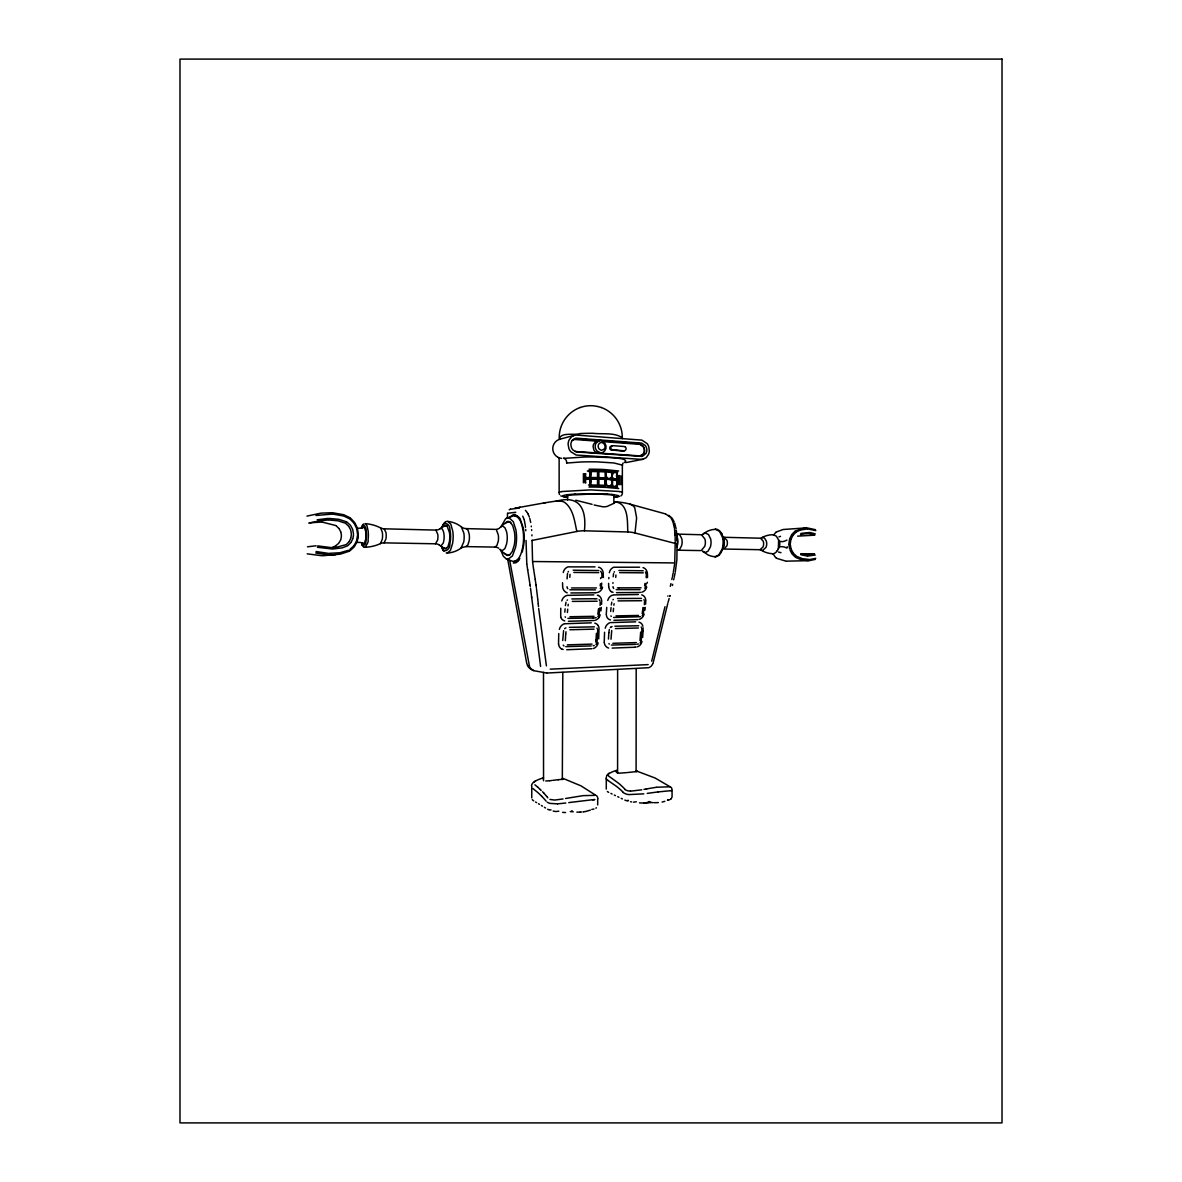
<?xml version="1.0" encoding="UTF-8"?>
<svg xmlns="http://www.w3.org/2000/svg" width="1182" height="1182" viewBox="0 0 1182 1182"><rect width="100%" height="100%" fill="white"/><g stroke="black" fill="none" stroke-linecap="round" stroke-linejoin="round"><path stroke-width="1.5" d="M351.364 534.353L350.906 537.81M597.693 804.927L597.693 798.84M612.01 486.334L612.01 479.803M611.818 478.341L611.818 472.416M614.684 502.557L613.827 503.355L613.931 495.48M616.812 478.961C619.146 464.245 604.948 478.843 616.768 478.946M617.418 486.437C614.788 480.439 620.269 477.853 618.94 484.59M617.418 473.169C614.108 477.38 620.742 483.142 618.94 475.637M626.667 772.629L619.531 773.161A8.791 8.791 0 0 1 617.595 772.895L617.625 669.736M618.999 484.62L618.999 480.867M618.999 479.404L618.999 475.415M620.86 484.738L620.86 475.785M566.917 463.034L580.613 461.999A288.644 288.644 0 0 1 597.427 461.896L613.872 462.96L622.353 465.102L622.367 492.584A3.738 3.738 0 0 1 620.846 495.982M627.465 772.54L636.093 771.639L636.197 668.835M675.188 542.612L675.188 541.903M677.05 543.543L676.872 559.869L675.321 571.807M788.867 543.942L789.487 539.494M353.477 534.382L353.388 535.963M790.256 543.927L790.861 539.775M603.367 577.496L603.189 572.797A6.796 6.796 0 0 0 599.555 567.449A7.225 7.225 0 0 0 598.565 567.301M646.332 576.727L646.347 575.693A15.469 15.469 0 0 0 646.303 574.851L646.288 574.629A8.629 8.629 0 0 0 646.17 573.743M647.529 577.57L647.426 573.329M567.168 577.2L567.537 573.462M569.798 577.304L570.034 574.393M357.54 535.224L356.654 540.307M567.109 578.87L567.138 578.042M601.889 577.717L601.933 575.826A16.253 16.253 0 0 0 601.889 574.703L601.874 574.393A8.747 8.747 0 0 0 601.741 573.551M615.763 577.392L615.925 575.043M531.752 786.133L531.752 797.85M600.648 578.604L600.678 577.776M608.833 577.496L608.789 578.707M646.318 576.993L646.288 577.791M341.435 536.229L340.8 539.583M358.264 535.283L358.043 537.692M608.597 583.406L608.671 586.582M613.207 576.786L613.547 573.639M562.543 582.756L562.691 587.203A6.634 6.634 0 0 0 567.183 592.832M601.682 583.051L601.594 584.529A16.253 16.253 0 0 1 601.461 585.563L601.387 585.947A8.54 8.54 0 0 1 601.195 586.819L601.18 586.863A5.482 5.482 0 0 1 600.929 587.513L600.87 587.631A3.516 3.516 0 0 1 600.308 588.473M612.97 582.563L612.926 583.376M647.322 582.283L647.278 583.066M562.721 640.496L563.592 630.656M565.336 640.688L565.705 634.187M646.037 583.406L645.963 584.558A15.957 15.957 0 0 1 645.83 585.533L645.786 585.74A8.865 8.865 0 0 1 645.594 586.612A5.437 5.437 0 0 1 645.342 587.306L645.342 587.306A3.502 3.502 0 0 1 644.737 588.267M596.024 639.846L596.422 633.316M600.426 583.775L600.19 585.932M598.727 638.871L599.008 627.997A7.21 7.21 0 0 0 598.195 625.633M608.449 639.048L608.848 632.68M611.005 639.24L611.715 630.523M644.929 583.48L644.663 585.799M558.746 633.552L558.525 644.175M642.624 637.497L643.052 631.203M643.067 630.907L643.082 627.775M596.024 639.935L595.758 642.077M604.563 632.267L604.224 642.195M565.705 634.099L566.001 631.764M640.674 632.075L639.994 640.614M608.863 632.577L609.351 629.459M601.594 604.342L601.668 600.988M564.804 612.158L565.114 608.848M568.04 605.878L568.232 604.283M567.404 612.468L567.715 609.188M560.756 608.228L560.711 616.96M565.424 605.568L566.001 602.229M600.057 605.465L600.175 603.958A16.238 16.238 0 0 0 600.19 603.101L600.19 602.717A9.028 9.028 0 0 0 600.131 601.963M600.914 610.902L601.269 607.445M610.666 611.389L611.064 607.563M613.207 611.7L613.576 608.287M599.806 607.888L599.274 612.897A15.75 15.75 0 0 1 599.097 613.857L599.008 614.226A8.821 8.821 0 0 1 598.786 614.995A5.496 5.496 0 0 1 598.506 615.674L598.432 615.837A3.531 3.531 0 0 1 597.885 616.59M611.33 604.962L611.774 602.214M613.886 605.273L614.093 603.707M598.52 608.715L597.826 614.271M606.735 607.371L606.277 614.285M645.623 604.105L645.756 600.5M674.641 563.873L673.4 571.733M642.55 611.212L642.964 607.459M644.944 610.193L645.254 607.4M644.367 604.682L644.471 603.411A16.651 16.651 0 0 0 644.5 602.657L644.5 602.288A8.791 8.791 0 0 0 644.456 601.475M644.042 607.651L643.481 612.379A16.016 16.016 0 0 1 643.348 613.074L643.303 613.295A8.954 8.954 0 0 1 643.052 614.152L643.038 614.182A5.526 5.526 0 0 1 642.786 614.817M642.52 611.419L642.166 613.502M353.359 536.214L352.93 538.283M787.197 546.705L787.079 547.399M358.028 537.795L357.348 540.706M605.287 485.92L605.332 479.404M635 532.979L636.625 517.908L634.764 507.861A7.993 7.993 0 0 0 632.267 505.246L630.021 504.153A65.483 65.483 0 0 0 622.796 502.601A67.95 67.95 0 0 0 615.098 501.833C628.898 503.458 627.228 521.735 627.819 531.959A31.855 31.855 0 0 1 635 532.979L675.188 543.425L674.73 562.928L532.565 561.524L532.048 540.218M651.696 661.181L664.993 606.721M673.179 572.886L672.484 576.358M675.099 572.96L674.154 577.525M672.248 577.51L671.819 579.535M673.917 578.663L673.681 579.801M670.696 584.617L670.933 583.568M670.608 585.016L670.312 586.316M672.395 585.489L672.661 584.351M605.287 478.104L605.154 471.899L598.831 471.633L598.831 477.617L605.154 477.868M667.874 596.245L667.963 595.891M669.928 595.551L669.751 596.23M669.869 595.728L669.706 596.408M669.145 598.52L668.066 602.451M646.731 586.966L646.303 588.178A8.111 8.111 0 0 1 646.022 588.784A6.796 6.796 0 0 1 641.915 592.167M602.569 587.114L602.14 588.355M522.252 552.024L523.656 545.242A58.066 58.066 0 0 0 524.01 533.983A49.289 49.289 0 0 0 523.257 528.014L520.021 518.617L515.219 514.554A4.477 4.477 0 0 0 513.387 514.613L509.959 516.992M667.756 603.574L653.011 663.383M561.76 600.914L562.292 599.525A8.629 8.629 0 0 1 562.588 598.949A7.151 7.151 0 0 1 565.277 596.171A7.846 7.846 0 0 1 567.05 595.477M607.74 600.426L608.405 598.772A7.491 7.491 0 0 1 609.661 596.969A6.782 6.782 0 0 1 611.892 595.433A7.609 7.609 0 0 1 612.823 595.107M600.19 614.862L599.673 616.236A8.791 8.791 0 0 1 599.377 616.812A7.846 7.846 0 0 1 598.846 617.639M644.19 614.108L643.348 616.058A7.003 7.003 0 0 1 640.112 619.072A7.609 7.609 0 0 1 639.329 619.324L639.211 619.368M501.286 526.33L505.615 518.735L513.18 515.987A4.078 4.078 0 0 1 514.539 515.795C520.553 517.14 521.927 524.793 522.976 529.95A52.555 52.555 0 0 1 522.71 547.266C521.558 552.482 519.947 560.061 513.919 561.435M350.729 538.386L349.237 541.474M352.724 538.933L351.01 542.361M789.665 538.874L791.571 534.914M777.416 550.561L778.362 548.64A6.146 6.146 0 0 0 779.322 546.867L779.603 545.907A9.087 9.087 0 0 0 779.662 542.701L779.337 541.415A5.733 5.733 0 0 0 778.598 539.967L776.352 536.185L773.176 534.737M442.024 527.172L442.999 524.852A7.373 7.373 0 0 1 445.525 521.823M791.039 539.199L792.871 535.52M357.067 541.563L356.742 542.39L359.491 542.42A6.294 6.294 0 0 1 361.899 542.937A8.702 8.702 0 0 0 364.204 543.617L365.637 539.553A26.979 26.979 0 0 0 365.799 531.974L364.411 527.231L362.519 527.6M778.362 548.64L778.628 540.056M356.373 541.105L355.56 542.966M442.231 527.202C443.339 520.641 450.268 523.818 449.914 529.447A35.224 35.224 0 0 1 449.854 543.971C450.505 549.645 443.206 554.373 441.95 546.971M340.593 540.1L338.835 543.085M356.728 542.435L354.511 546.409M355.457 543.173L354.009 545.493M652.715 664.018L651.666 665.584M519.844 558.377L519.12 559.603M773.87 534.84L775.747 532.373M572.177 440.487L571.586 441.507A7.639 7.639 0 0 0 570.862 444.417L571.379 447.446A8.2 8.2 0 0 0 573.004 450.032L576.402 451.938L641.191 456.355A4.772 4.772 0 0 0 642.461 456.282L646.022 453.4A7.461 7.461 0 0 0 646.82 450.578A7.018 7.018 0 0 0 646.717 448.776L646.584 448.185A8.023 8.023 0 0 0 645.269 445.481L641.708 443.117L576.934 438.212A5.245 5.245 0 0 0 575.206 438.359L572.177 440.487A4.536 4.536 0 0 1 575.265 439.527L596.999 441.152M791.925 534.412L794.821 531.353M793.211 535.047L795.959 532.225M518.662 560.283L518.854 559.899A4.905 4.905 0 0 1 515.692 561.553M348.912 541.932L346.548 544.296M350.655 542.833L347.936 545.493M354.009 547.074L350.049 550.723M353.477 546.173L349.857 549.467M500.267 527.453L500.873 526.758A17.494 17.494 0 0 1 507.211 522.355L507.684 522.163A3.162 3.162 0 0 1 508.408 521.986A3.251 3.251 0 0 1 510.713 522.71M500.547 527.113L502.114 526.197A2.098 2.098 0 0 1 502.956 526.212L505.024 527.881L506.561 531.664A27.142 27.142 0 0 1 506.546 544.03L504.921 548.581L502.306 550.605M338.466 543.513L335.378 546.04M670.962 798.869L670.992 798.855A4.329 4.329 0 0 0 671.302 798.485M651.119 666.175L649.539 667.372M364.248 543.587L363.554 544.015A1.507 1.507 0 0 1 362.46 543.099M618.807 479.759L616.841 479.523M776.131 532.048L783.09 529.506L806.39 527.881M703.925 533.481L703.024 534.234A4.107 4.107 0 0 1 705.418 533.082M611.582 446.057L612.261 445.732L610.222 446.619A2.423 2.423 0 0 0 610.725 449.899L622.855 451.066M613.827 503.355L607.134 506.428A16.208 16.208 0 0 1 606.573 506.546L606.233 506.605A16.932 16.932 0 0 1 602.879 506.797L594.132 504.995M595.876 808.207L595.95 808.148A5.925 5.925 0 0 0 596.408 807.749M461.054 548.093L463.758 541.903A27.216 27.216 0 0 0 463.876 533.215L461.379 526.906A25.753 25.753 0 0 0 447.889 521.41L450.844 524.187L452.795 531.383A38.976 38.976 0 0 1 453.164 537.322A38.814 38.814 0 0 1 452.617 543.232L450.46 550.339L447.431 553.013A25.339 25.339 0 0 0 461.069 548.093A6.693 6.693 0 0 1 461.852 547.576L465.678 546.601L494.844 547.089A7.846 7.846 0 0 1 496.913 547.399L497.504 547.606A7.048 7.048 0 0 1 498.405 548.02L498.745 548.226M670.312 799.431L670.342 799.401A5.762 5.762 0 0 0 670.859 798.973M786.931 540.085L784.375 541.253A12.559 12.559 0 0 1 782.233 541.622L779.337 541.415M795.279 530.999L805.37 527.926M509.22 509.826L509.472 509.664A4.447 4.447 0 0 1 510.255 509.265L510.388 509.22M796.402 531.9L800.377 530.024L807.203 528.975M499.513 528.118L499.1 528.398A6.604 6.604 0 0 1 498.257 528.797L497.267 529.137A7.58 7.58 0 0 1 496.204 529.314L498.257 534.825A19.311 19.311 0 0 1 498.494 539.007A19.784 19.784 0 0 1 498.198 541.489L496.868 545.537L494.963 547.089M346.075 544.636L336.501 547.266M347.449 545.833L342.307 547.842L333.161 548.965M349.355 551.181L340.386 554.122L322.878 555.732M612.217 486.659L617.536 487.28M535.416 781.066L536.997 780.253A34.618 34.618 0 0 1 542.833 778.052L543.543 777.859M348.454 550.31L339.825 552.777L328.788 553.353M562.839 495.627L567.005 494.726M641.309 456.37L643.865 453.77A7.122 7.122 0 0 0 644.471 449.278L644.338 448.687A8.215 8.215 0 0 0 643.023 445.998L639.462 443.605L602.096 440.797M334.846 546.32L331.846 547.562M380.501 543.572L381.875 543.099A7.816 7.816 0 0 1 382.407 542.981L382.938 542.907A8.156 8.156 0 0 1 383.987 542.863L435.464 543.794L437.621 540.056A17.183 17.183 0 0 0 437.768 534.308L435.892 530.097L384.15 528.812A8.185 8.185 0 0 1 380.634 527.926A39.139 39.139 0 0 0 365.149 523.656L366.937 525.621L368.134 530.94A35.43 35.43 0 0 1 368.356 536.495A36.036 36.036 0 0 1 368.06 539.805C369.405 543.513 362.032 548.522 367.912 547.03A38.4 38.4 0 0 0 380.456 543.617L382.288 539.214A23.404 23.404 0 0 0 382.362 532.388L380.634 527.911M648.918 667.697L547.015 673.031M778.982 536.879L780.519 536.347M590.306 810.128L586.036 811.399M587.336 471.012L589.803 470.761M815.24 559.396L809.36 560.637M557.638 457.124A9.825 9.825 0 0 1 559.042 439.468L559.736 439.231M815.743 558.332L810.128 559.485M625.012 462.325C630.42 456.769 599.939 457.715 596.925 457.02A335.525 335.525 0 0 0 584.484 457.02L563.651 458.38M815.225 555.023L807.794 556.072M813.955 553.989L807.055 554.949M580.214 407.524L581.411 407.125A31.338 31.338 0 0 1 593.674 405.825L597.767 406.49M664.845 801.322L662.083 802.061M638.443 643.954L636.876 644.293M613.931 496.514C616.546 494.268 604.357 494.741 602.805 494.298A236.784 236.784 0 0 0 591.739 494.032L569.473 495.081A16.415 16.415 0 0 0 567.685 495.435L567.109 496.351A3.709 3.709 0 0 0 567.582 496.514M594.25 645.475L593.113 645.756M612.099 626.578L611.951 626.608A4.167 4.167 0 0 0 611.094 626.992M640.481 616.723L613.591 617.477M596.142 617.61L595.137 617.831A13.637 13.637 0 0 1 593.719 617.979L593.261 617.994M619.353 496.425L613.931 497.312L614.714 497.282M617.964 496.603L614.64 497.223L615.423 497.12M800.524 534.574L805.902 533.614M800.894 533.422L809.581 532.461M574.378 435.331L571.63 436.66L569.148 439.911A11.111 11.111 0 0 0 568.099 444.151L568.867 448.525A11.953 11.953 0 0 0 570.67 451.613L576.166 455.026L641.191 459.355A6.87 6.87 0 0 0 642.993 459.251L646.273 457.641L648.534 454.316A10.919 10.919 0 0 0 649.332 450.992L648.755 446.678A11.731 11.731 0 0 0 647.115 443.59L641.944 440.132L576.934 435.109A7.624 7.624 0 0 0 574.378 435.331L560.238 439.083M507.226 517.849L507.654 517.731A3.339 3.339 0 0 1 508.925 517.731L513.298 521.661L515.899 529.817A47.265 47.265 0 0 1 515.603 547.281L512.412 555.968L507.905 559.308A3.635 3.635 0 0 1 506.517 559.086L503.384 556.323L500.873 550.384M671.849 790.566L670.49 790.714M779.322 546.867L781.686 546.66A13.844 13.844 0 0 1 784.36 547.03L786.917 548.079M565.055 623.727L591.281 622.84M306.965 516.106L320.943 513.151L331.979 512.722M567.493 595.359L593.822 594.871M315.978 515.47L332.231 514.096M603.145 441.713A6.191 6.191 0 0 1 602.628 452.558A5.083 5.083 0 0 1 601.86 452.706L598.225 453.297L595.344 451.879A7.092 7.092 0 0 1 593.881 450.032L593.098 446.589A7.181 7.181 0 0 1 593.6 444.284L595.58 441.713L599.111 440.635A4.61 4.61 0 0 1 600.559 440.517M317.19 519.784L328.02 518.44M623.298 451.036L624.406 450.8M308.738 523.094L318.771 521.026M532.048 540.44L576.846 531.457A33.983 33.983 0 0 1 584.425 530.807L627.819 531.959M561.642 491.535L590.719 489.88L619.841 491.535M310.112 522.799L321.578 522.06M319.125 520.966L327.872 519.991M642.993 459.251L627.642 462.265A10.623 10.623 0 0 1 624.923 462.458L624.495 462.428M585.637 811.487L583.982 811.753M514.805 508.26L516.933 507.861M515.426 508.142L515.899 508.053M611.094 622.589L635.65 621.835M565.557 798.485L583.051 795.649L595.048 795.353M643.939 789.399L646.776 788.867M516.017 508.024L517.583 507.728M594.103 620.52L568.439 621.259M516.578 507.92L519.77 507.329M520.183 507.255L518.957 507.477M641.752 789.812L630.553 791.157M646.303 788.955L656.217 787.301M520.508 507.196L545.656 502.645M563.031 798.958L554.713 800.066L549.94 799.416M613.694 594.915L638.339 594.531M596.644 592.596L595.24 592.758M636.049 647.086L635.059 647.219M614.921 567.227L639.58 567.212M569.103 566.887L595.004 566.872M591.813 648.711L566.769 649.745M637.896 619.649L613.901 620.284M543.853 502.941L557.993 500.784C579.165 495.553 586.76 508.437 584.425 530.807M510.432 509.206L519.253 508.053M640.6 592.374L638.841 592.507M507.758 513.269L515.766 512.264M569.872 802.46L592.374 799.756M647.204 793.388L658.005 791.925M583.539 811.812L583.14 811.871M507.492 513.298L507.462 517.79M569.488 802.519L568.749 802.622M440.989 545.921L443.235 543.055A13.357 13.357 0 0 0 443.457 542.331A21.173 21.173 0 0 0 443.413 531.398L441.979 528.576L440.192 528.59A11.392 11.392 0 0 1 446.042 525.96M656.512 787.256L669.913 786.769M565.809 803.021L557.608 803.849M643.806 793.846L628.75 794.585A11.85 11.85 0 0 1 623.062 792.428M552.615 780.371L558.347 779.692M567.094 494.711L574.821 494.061M657.694 791.97L670.061 790.743M551.654 780.504L549.615 780.741M644.057 802.903L649.627 802.283M667.8 800.007L669.056 799.845M591.813 809.448L593.925 809.049M643.835 803.08L651.489 802.489L650.307 802.356M667.461 800.184L668.835 800.022M307.468 546.808L316.126 545.774M550.029 809.995L551.063 809.877M627.169 800.746L628.484 800.583M556.087 811.517L558.82 811.192M633.463 802.15L636.344 801.795M627.376 800.569L628.307 800.465M556.161 501.094L561.952 501.301A10.49 10.49 0 0 1 565.085 502.705C573.566 509.531 574.57 521.543 576.846 531.457M364.381 527.202L363.923 527.261A8.643 8.643 0 0 0 362.209 527.719M336.264 547.296L332.689 547.547M549.275 780.77L545.729 780.992M558.096 779.721L561.494 779.411M658.359 802.593L654.37 802.711M634.926 647.234L612.113 648.091M590.409 470.761L597.56 470.835M581.721 812.019L580.214 812.137M384.076 542.863L385.923 539.022A19.946 19.946 0 0 0 385.967 532.506L384.15 528.812M705.432 533.112L708.476 534.486L710.589 538.8A14.45 14.45 0 0 1 711.017 543.41A15.455 15.455 0 0 1 710.323 547.059L707.988 551.24L705.403 552.422A3.886 3.886 0 0 1 702.61 551.167L707.988 554.919A20.183 20.183 0 0 0 714.386 556.663L714.888 556.692M335.703 554.713L328.626 554.86M592.566 799.741L592.891 799.726M593.083 799.712L594.753 799.579M593.6 799.667L594.576 799.593M715.14 529.27L719.513 531.265L722.512 537.396A20.596 20.596 0 0 1 723.148 541.267L722.985 545.271A21.704 21.704 0 0 1 722.113 549.113L718.745 555.023L715.021 556.678M637.098 771.58L636.093 771.639M762.641 537.544L764.518 538.15L766.187 540.78A8.968 8.968 0 0 1 766.69 544.429A9.589 9.589 0 0 1 765.966 547.429L762.612 550.472A2.792 2.792 0 0 1 760.986 549.985L763.498 551.433A23.197 23.197 0 0 0 772.245 553.678M561.686 779.396L562.75 779.322M563.386 779.293L562.159 779.366M595.034 592.773L570.891 592.965M562.322 779.352L562.809 672.41M466.048 546.601L467.865 545.02L469.121 540.913A21.084 21.084 0 0 0 469.195 534.146L467.998 530.083L466.21 528.605A8.525 8.525 0 0 1 464.171 528.31L463.447 528.073A7.535 7.535 0 0 1 461.379 526.921M797.658 536.14L814.767 535.165M574.969 494.046L607.208 494.091M557.402 803.863L550.088 803.391A11.17 11.17 0 0 1 549.379 803.169A8.466 8.466 0 0 1 547.266 802.179M806.08 533.599L808.71 533.643M580.067 812.137L576.86 812.137M550.236 669.16L648.179 664.609M436.128 530.097L436.749 530.053A6.9 6.9 0 0 0 438.891 529.433L439.32 529.196A5.821 5.821 0 0 0 440.044 528.709M677.641 550.206L679.68 549.246L681.526 545.862A13.194 13.194 0 0 0 682.103 542.893A12.707 12.707 0 0 0 681.645 538.401L679.901 535.062L677.892 534.131L701.487 534.752L704.871 538.948A12.145 12.145 0 0 1 705.344 543.395A12.633 12.633 0 0 1 704.753 546.32L701.222 550.59L677.478 550.206M591.177 645.933L565.779 646.643M635.532 644.382L611.404 645.062M760.011 549.704L762.951 547.074A8.451 8.451 0 0 0 763.602 544.474L763.646 543.927A8.215 8.215 0 0 0 763.232 541.253L760.558 538.209L724.049 537.293A2.999 2.999 0 0 1 723.369 537.204M800.657 553.708L814.531 553.841M592.019 644.101L567.36 644.855M636.418 642.594L612.852 643.303M809.611 559.514L802.475 558.702L796.816 556.441M772.821 534.737L771.861 534.766A22.946 22.946 0 0 0 761.326 537.943A2.881 2.881 0 0 1 762.641 537.529M569.369 627.347L594.383 626.844M614.876 626.224L638.708 625.751M569.887 629.755L594.014 629.149M615.423 628.573L638.398 627.997M593.024 618.009L567.921 618.378M638.487 592.522L616.502 592.655M593.985 616.31L569.946 616.738M638.487 615.453L615.999 615.881M585.341 478.075L589.596 478.016M585.341 478.666L589.596 478.621M605.612 471.175L607.607 471.19M321.918 555.747L307.187 553.841M332.186 548.995L317.367 547.266M571.837 598.949L594.945 598.713M617.506 598.506L641.471 598.402M572.339 601.402L597.146 601.224M618.023 600.899L641.634 600.722M328.67 519.977L337.978 520.804L345.203 523.124M495.332 529.373L466.21 528.605M589.005 469.21L591.192 469.21A260.114 260.114 0 0 1 604.312 469.535L618.718 470.983M589.079 470.658L591.177 470.658A252.564 252.564 0 0 1 603.751 470.968L617.58 472.342M588.518 471.529L589.419 471.529C593.689 478.016 583.583 480.424 585.799 473.746M588.518 485.004L589.419 485.004C593.674 478.37 583.598 476.243 585.799 482.862M589.582 485.861L592.33 485.861M328.862 518.425L338.82 519.326L346.429 521.779M595.492 589.862L569.842 589.774M640.097 589.641L616.191 589.641M596.408 587.956L571.512 587.956M618.999 587.868L641.058 587.779M806.922 527.866L815.432 529.684M807.72 528.96L815.816 530.629M590.601 478.016L597.56 478.089M590.601 478.621L597.56 478.695M331.063 547.576L317.707 545.892M595.004 598.713L597.013 598.831M591.517 485.861L590.616 485.861M591.96 485.861L593.763 485.876M573.167 570.197L598.831 570.551M618.925 570.463L643.2 570.773M573.846 572.428L598.713 572.635M619.634 572.635L643.318 572.827M618.851 587.868L617.432 587.794M593.408 485.876L594.487 485.891M515.47 561.465L513.727 561.45A4.093 4.093 0 0 1 512.382 561.199L506.517 559.086M594.206 485.876L595.994 485.905M595.565 485.891L597.797 485.935M724.049 537.293L726.974 540.41A8.702 8.702 0 0 1 727.344 543.705A9.087 9.087 0 0 1 726.886 545.862L723.857 549.039L759.878 549.704A2.541 2.541 0 0 1 760.484 549.778M596.452 485.905L597.338 485.935M597.693 485.935L600.22 485.994M357.304 528.147L359.638 528.206A6.176 6.176 0 0 0 361.515 527.955A5.895 5.895 0 0 0 362.061 527.778M598.535 478.119L605.021 478.37M598.535 478.725L605.021 478.976M598.831 470.864L604.593 471.101M599.791 485.979L601.047 486.024M570.271 811.576L573.181 811.798M600.825 486.024L604.371 486.157M514.539 515.795L515.736 515.84M602.303 486.068L603.13 486.098M643.363 803.095L639.462 802.874M603.544 486.112L605.199 486.186M786.473 561.154L808.68 560.667L801.381 559.795L795.722 557.431M565.557 812.536L562.588 812.359M604.859 486.171L605.598 486.216M327.828 553.309L316.082 551.521M327.591 554.816L315.712 552.984M605.893 478.415L611.434 478.828M605.893 479.02L611.434 479.434M648.091 802.164L649.066 802.238M607.474 486.304L608.966 486.408M606.913 494.076L611.212 494.386M608.597 486.378L612.867 486.718M785.808 561.125L776.5 558.259M575.279 451.48L596.999 452.957M599.835 453.149L639.876 455.897L643.141 454.021A6.146 6.146 0 0 0 644.205 451.554A5.807 5.807 0 0 0 644.293 449.884L644.072 448.776A7.255 7.255 0 0 0 643.141 446.707L639.89 444.358L603.662 441.654M623.948 450.83L611.715 449.603A2.659 2.659 0 0 1 610.991 448.539L610.858 447.727A2.098 2.098 0 0 1 611.596 446.072M653.188 802.652L652.168 802.563M612.911 445.673L624.126 446.5A2.128 2.128 0 0 1 624.702 446.619M332.896 512.781L343.74 514.731L349.99 517.76M333.132 514.155L343.637 515.987L349.695 518.824M599.333 440.591L574.821 438.744A5.334 5.334 0 0 0 574.201 438.744M607.976 471.322L609.38 471.426M807.232 556.028L800.849 554.727M322.331 522.119L335.732 525.517M609.72 471.455L611.375 471.618M611.449 494.401L613.044 494.549M806.124 554.875L802.681 554.284M612.143 478.902L616.354 479.434M612.143 479.493L616.354 480.025M780.977 552.688L778.45 552.038M612.01 471.677L616.28 472.253M613.266 494.578L618.659 495.627M575.797 500.237L592.079 504.33M810.468 532.55L815.329 533.924M809.567 533.732L814.162 535.047M648.859 801.559L649.716 801.692M571.615 810.97L572.502 811.103M618.718 488.55L606.366 487.427A293.358 293.358 0 0 0 600.042 487.176L597.841 487.117A297.376 297.376 0 0 0 589.005 487.058M555.51 811.517L553.176 811.059M616.841 480.114L618.807 480.572M631.572 801.913L630.567 801.721M534.885 670.888L546.719 672.986M563.09 496.676L567.582 497.371L562.868 496.351M597.974 406.549L601.298 407.524M564.745 620.919L563.386 620.373A5.452 5.452 0 0 1 561.066 617.905A6.309 6.309 0 0 1 560.889 617.462L560.785 617.196M610.488 619.974L609.011 619.368A5.024 5.024 0 0 1 607.238 617.625A5.467 5.467 0 0 1 606.913 617.004A6.22 6.22 0 0 1 606.735 616.576L606.322 614.803M630.021 504.153L665.333 513.86M636.138 770.871L655.094 778.007L670.238 786.857M562.839 778.317L581.012 785.867L595.861 795.323M665.555 513.919L670.622 517.361M626.445 800.687L624.85 800.096M636.241 770.915L637.423 771.314M549.187 809.906L547.65 809.242M617.728 796.698L618.91 797.259M621.2 798.367L622.397 798.943M610.931 793.432L612.069 793.994M614.3 795.058L615.467 795.619M438.877 544.71L438.714 544.636A7.166 7.166 0 0 0 435.464 543.809M608.686 792.354L608.597 792.309A6.028 6.028 0 0 1 607.356 791.467M607.947 780.475L616.31 786.237A73.461 73.461 0 0 1 623.18 792.25M535.535 801.987L536.569 802.608M538.445 803.745L539.494 804.366M541.415 805.518L542.479 806.154M544.414 807.321L545.508 807.971M668.746 515.322L671.79 517.938M346.917 522.075L350.3 525.148M345.632 523.39L348.587 526.153M532.934 788.571L537.485 792.265A72.974 72.974 0 0 1 540.159 794.732L541.784 796.358M336.161 525.813L338.776 528.265M534.899 784.789L537.692 787.109M796.313 556.087L793.565 553.398M795.191 557.032L792.295 554.136M350.286 519.267L353.891 523.035M776.367 558.155L775.717 557.579M350.626 518.248L354.452 522.326M537.899 787.301L540.337 789.546M525.414 510.358L527.069 512.279M540.44 789.65L541.223 790.418M605.672 479.301L605.701 485.891M542.508 791.718L543.838 793.122M447.136 526.138L449.529 532.816A30.215 30.215 0 0 1 449.396 541.681L447.963 546.631L445.895 548.803A1.566 1.566 0 0 1 445.112 548.803L443.826 547.872M775.289 557.136L773.191 554.048M543.75 793.033L546.705 796.417M546.778 796.52L547.827 797.835M504.463 553.427L506.62 555.245A2.925 2.925 0 0 0 507.684 555.466A3.635 3.635 0 0 0 509.9 554.609L512.279 551.506L514.273 545.109A38.12 38.12 0 0 0 514.495 532.181L512.737 525.695L510.491 522.474A3.472 3.472 0 0 0 507.861 521.484M672.248 518.499L674.095 521.646M339.086 528.679L340.756 531.797M350.64 525.606L352.546 529.167M793.166 552.88L791.216 549.275M670.962 517.819L672.927 521.75M348.897 526.566L350.552 529.743M791.851 553.531L790.108 550.324M354.319 523.656L356.595 528.413M354.91 523.005L357.023 527.335M527.379 512.781L527.999 513.845M721.581 533.23L722.054 534.057M522.725 516.15L524.069 519.297M442.955 549.925L442.748 549.527A12.707 12.707 0 0 1 442.467 548.965L441.713 546.897M528.029 513.919L529.344 517.022M362.106 545.138L361.81 544.474M527.6 665.54L526.684 663.072M527.497 665.333L527.527 665.407A10.195 10.195 0 0 0 527.837 666.013A10.017 10.017 0 0 0 529.447 668.081L530.393 668.909A10.195 10.195 0 0 0 534.175 670.741L531.383 669.145A8.466 8.466 0 0 1 529.566 666.766L509.723 560.431M674.671 523.079L676.119 528.901M361.633 544.015C361.337 545.907 366.228 547.044 366.125 539.79A29.831 29.831 0 0 0 366.494 535.978A27.88 27.88 0 0 0 366.228 531.176C366.538 528.901 363.775 522.001 361.973 526.729A15.159 15.159 0 0 0 361.515 527.955A12.293 12.293 0 0 1 362.12 525.96L362.18 525.857A6.723 6.723 0 0 1 362.549 525.207A3.812 3.812 0 0 1 363.731 523.966M790.994 548.64L790.27 544.533M352.738 529.728L353.462 533.717M350.729 530.245L351.35 533.806M789.635 549.024L788.867 544.636M340.918 532.269L341.45 535.727M673.149 522.459L674.405 528.236M529.772 518.44L530.718 522.474M524.247 519.917L525.296 525.414M356.816 529.152L357.555 534.412M357.511 528.886L358.249 533.614M526.581 662.57L507.713 559.308M567.035 586.76L567.153 587.351A4.565 4.565 0 0 0 567.33 587.868M526.847 564.287L527.689 569.946M546.424 665.88L538.682 608.553M527.645 569.694L529.95 584.248M540.602 666.456L531.619 596.866M533.57 569.044L532.624 562.026M533.599 569.163L535.18 579.136M613.015 586.641L613.148 587.262A4.506 4.506 0 0 0 613.281 587.69M535.224 579.446L536.022 585.075M601.608 600.486L601.564 600.101A6.028 6.028 0 0 0 598.314 595.373M530.024 584.706L530.127 585.459M530.038 584.824L530.26 586.449M535.963 584.602L536.081 585.504L535.978 584.765M530.511 588.178L530.748 589.995M676.355 530.526L676.739 534.19M536.2 586.346L536.406 587.971M530.866 590.897L531.294 594.206M536.525 588.902L537.751 599.171M674.538 529.255L674.686 530.585M531.25 526.034L531.339 526.773M531.383 594.945L531.693 597.531M526.788 563.799L526.049 540.41M645.712 600.013L645.697 599.954A8.437 8.437 0 0 0 645.535 598.978A7.122 7.122 0 0 0 645.283 598.151A5.452 5.452 0 0 0 641.693 594.856M525.384 526.182L525.502 527.29M537.825 599.776L538.224 603.721M674.686 530.482L674.907 533.097M538.253 604.032L538.504 606.662M531.619 529.654L531.678 530.467M676.739 534.279L676.931 537.529M525.695 529.433L525.783 530.748M674.922 533.304L674.981 534.19M675.011 534.692L675.04 535.239M675.04 535.387L675.085 536.392M358.249 533.673L358.279 534.471M676.946 537.795L676.99 539.169M531.915 534.855L531.959 535.83M675.129 537.455L675.188 540.78M677.005 539.716L677.035 540.809M585.016 477.823L585.016 473.79L585.016 482.906M567.582 495.48L567.582 499.956M559.13 439.468C560.342 431.548 574.526 435.685 579.978 433.572A229.722 229.722 0 0 1 593.128 433.306C602.436 434.415 614.906 432.243 622.382 437.901A3.561 3.561 0 0 0 622.456 438.625M559.13 457.818L559.145 492.584A4.093 4.093 0 0 0 559.5 494.534M543.498 672.41L543.543 780.77M606.263 789.088L606.307 777.372A5.777 5.777 0 0 1 606.41 776.796M605.701 471.515L605.701 478.075M598.299 471.19L598.299 477.779M598.299 479.035L598.299 485.625M597.826 471.19L597.826 477.764M597.826 479.035L597.826 485.61M590.335 471.101L590.335 477.676M590.335 478.946L590.335 485.536M589.862 471.101L589.862 477.676M589.848 478.946L589.848 485.536M583.406 473.657L583.406 482.788M601.298 407.495A31.855 31.855 0 0 1 622.293 437.695M559.204 437.68A31.899 31.899 0 0 1 580.199 407.48M568.114 571.985A3.576 3.576 0 0 1 568.468 571.497M567.788 588.68A2.674 2.674 0 0 1 567.493 588.222M600.589 571.349A3.324 3.324 0 0 1 601.535 572.812M446.131 521.631A3.768 3.768 0 0 1 447.609 521.365M447.151 553.013A3.753 3.753 0 0 1 446.235 552.88M443.9 551.314A8.407 8.407 0 0 1 442.969 549.955M561.45 496.174A5.201 5.201 0 0 1 560.756 495.849M617.595 772.865A3.989 3.989 0 0 1 616.576 772.452L616.044 771.447L617.122 770.28A32.431 32.431 0 0 0 611.936 772.053L608.686 773.752A5.836 5.836 0 0 0 606.854 775.481M500.163 549.571A17.627 17.627 0 0 0 506.65 554.594L507.122 554.816A3.206 3.206 0 0 0 510.166 554.432M564.641 628.706A3.664 3.664 0 0 1 565.883 627.908M563.962 645.948A2.674 2.674 0 0 1 563.267 645.121M599.141 599.717A2.925 2.925 0 0 1 599.835 600.737M567.079 600.279A3.502 3.502 0 0 1 567.463 599.939M565.439 617.27A2.556 2.556 0 0 1 565.144 616.782M596.954 628.1A2.94 2.94 0 0 1 597.279 628.706M597.604 629.888A8.968 8.968 0 0 1 597.678 630.627L597.693 631.07A16.711 16.711 0 0 1 597.693 631.838L597.161 640.674A16.622 16.622 0 0 1 597.043 641.575L596.984 641.944A8.806 8.806 0 0 1 596.777 642.786L596.762 642.831A5.408 5.408 0 0 1 596.541 643.466L596.496 643.555A3.457 3.457 0 0 1 595.964 644.412M702.581 534.471A3.28 3.28 0 0 1 702.138 534.619M703.911 533.466A19.592 19.592 0 0 1 714.8 529.359M715.686 529.004A7.653 7.653 0 0 1 721.389 533.318M721.877 534.131A19.03 19.03 0 0 1 721.33 551.994M721.227 552.068A7.831 7.831 0 0 1 715.199 556.929M610.37 627.553A3.31 3.31 0 0 1 610.739 627.228M609.306 644.087A2.571 2.571 0 0 1 608.952 643.555M640.481 642.373A3.443 3.443 0 0 1 640.127 642.89M640.688 641.959A5.349 5.349 0 0 0 640.91 641.324L640.925 641.279A8.673 8.673 0 0 0 641.102 640.57L641.161 640.216A15.898 15.898 0 0 0 641.25 639.521L641.856 630.39A16.917 16.917 0 0 0 641.856 629.888L641.841 629.459A8.54 8.54 0 0 0 641.782 628.75M641.176 627.007A2.837 2.837 0 0 1 641.486 627.598M612.956 599.806A3.369 3.369 0 0 1 613.325 599.466M611.227 616.383A2.497 2.497 0 0 1 610.931 615.911M642.565 615.201A3.531 3.531 0 0 1 642.166 615.733M643.865 599.688A2.807 2.807 0 0 1 644.175 600.293M364.81 547.207A2.467 2.467 0 0 1 364.219 547.118M363.746 546.941A2.689 2.689 0 0 1 363.302 546.66A3.28 3.28 0 0 1 362.874 546.261M671.716 797.806A3.369 3.369 0 0 0 672.07 796.373L672.056 790.152A4.226 4.226 0 0 0 671.066 787.271M446.5 548.478A11.584 11.584 0 0 1 439.94 545.493M439.098 544.858A5.895 5.895 0 0 1 439.734 545.301M614.108 572.191A3.118 3.118 0 0 1 614.448 571.719M613.724 588.488A2.615 2.615 0 0 1 613.428 588.03M645.431 571.97A3.236 3.236 0 0 1 645.963 573.019M561.672 458.38A9.766 9.766 0 0 1 557.934 457.286M531.442 785.661A6.427 6.427 0 0 1 535.136 781.287M542.538 778.613A1.847 1.847 0 0 1 543.114 778.391M596.482 795.619A4.654 4.654 0 0 1 597.841 798.692M606.588 776.131A4.004 4.004 0 0 1 606.839 775.614M533.643 800.835A4.713 4.713 0 0 1 532.284 799.579M777.239 550.487A5.836 5.836 0 0 1 772.703 553.856M622.486 465.353A3.265 3.265 0 0 1 623.18 463.034M502.291 550.723A2.955 2.955 0 0 1 500.104 549.349M601.86 452.706A4.58 4.58 0 0 1 600.559 452.809L597.087 451.051A7.299 7.299 0 0 1 595.462 448.2L595.329 447.653A6.368 6.368 0 0 1 595.211 446.013A6.841 6.841 0 0 1 595.876 443.398L599.111 440.635A5.26 5.26 0 0 1 602.835 441.137M541.784 796.358A67.906 67.906 0 0 1 546.114 801.13M607.991 780.371A3.058 3.058 0 0 1 606.159 778.672M602.17 588.37A7.166 7.166 0 0 1 597.575 592.477M563.238 572.516A7.388 7.388 0 0 1 568.114 566.828M613.059 592.3A6.265 6.265 0 0 1 611.404 591.591M611.301 591.724A6.457 6.457 0 0 1 608.848 587.04M609.351 572.723A7.195 7.195 0 0 1 613.96 567.138M642.978 567.626A6.353 6.353 0 0 1 644.604 568.35A5.511 5.511 0 0 1 645.283 568.867A6.989 6.989 0 0 1 647.278 572.886M624.938 446.707A2.187 2.187 0 0 1 624.82 450.652M518.41 560.608A8.437 8.437 0 0 1 517.657 561.45A4.846 4.846 0 0 1 513.313 562.957M605.214 628.218A7.846 7.846 0 0 1 610.163 622.589M608.597 648.076A6.279 6.279 0 0 1 604.283 642.653M637.349 646.79A6.989 6.989 0 0 0 638.221 646.451A6.619 6.619 0 0 0 639.004 646.007A6.146 6.146 0 0 0 639.713 645.49A8.008 8.008 0 0 0 642.003 641.383M642.831 626.268A6.59 6.59 0 0 0 642.195 624.569A5.275 5.275 0 0 0 638.989 622.146M598.875 617.654A7.255 7.255 0 0 1 595.004 620.299M597.353 595.24A6.737 6.737 0 0 1 598.225 595.536M505.083 523.493A4.772 4.772 0 0 1 507.832 521.439M559.367 629.385A8.038 8.038 0 0 1 564.553 623.638M562.144 649.376A6.427 6.427 0 0 1 558.598 644.175M563.164 649.479A7.062 7.062 0 0 1 562.248 649.184M598.166 642.86A7.713 7.713 0 0 1 593.32 648.593M594.782 623.165A5.541 5.541 0 0 1 598.225 625.603M609.055 773.191A2.098 2.098 0 0 0 609.794 776.869L618.496 783.193A75.072 75.072 0 0 1 624.85 789.088M630.434 791.039A9.574 9.574 0 0 1 624.657 789.354M563.755 458.114A4.462 4.462 0 0 1 566.592 462.975M534.294 781.967A3.428 3.428 0 0 1 535.313 781.154M444.063 526.33A2.216 2.216 0 0 1 447.328 525.916M515.766 515.692A5.792 5.792 0 0 1 519.519 518.071M559.189 492.259A7.757 7.757 0 0 1 561.657 491.653M619.826 491.668A7.284 7.284 0 0 1 622.382 492.303M723.443 538.431A11.332 11.332 0 0 1 723.177 547.887M676.695 533.924A33.85 33.85 0 0 1 677.02 546.705M677.197 537.086A19.06 19.06 0 0 1 677.02 546.926M605.154 479.375L605.154 485.329L598.831 485.093L598.831 479.124L605.154 479.375M606.322 479.434C604.549 494.8 620.919 478.474 606.322 479.434M606.322 471.973C604.549 487.339 620.905 471.071 606.322 471.973M612.66 479.922C610.518 494.874 624.377 479.597 612.66 479.922M604.017 449.382L601.298 450.342L599.23 449.042A4.964 4.964 0 0 1 598.343 447.298L598.195 446.545A3.664 3.664 0 0 1 598.269 445.422A4.048 4.048 0 0 1 599.525 443.265L600.988 442.496A2.379 2.379 0 0 1 601.948 442.496L603.736 443.56A4.95 4.95 0 0 1 604.756 445.171L605.036 446.279A3.738 3.738 0 0 1 604.992 447.402A4.137 4.137 0 0 1 604.017 449.382M1002.011 59.1L179.989 59.1L179.989 1122.9L1002.011 1122.9L1002.011 59.1M591.177 471.529L590.764 477.498L597.531 477.587L597.531 471.603L591.177 471.529M591.177 479.02L590.749 485.004L597.531 485.063L597.531 479.094L591.177 479.02"/></g></svg>
